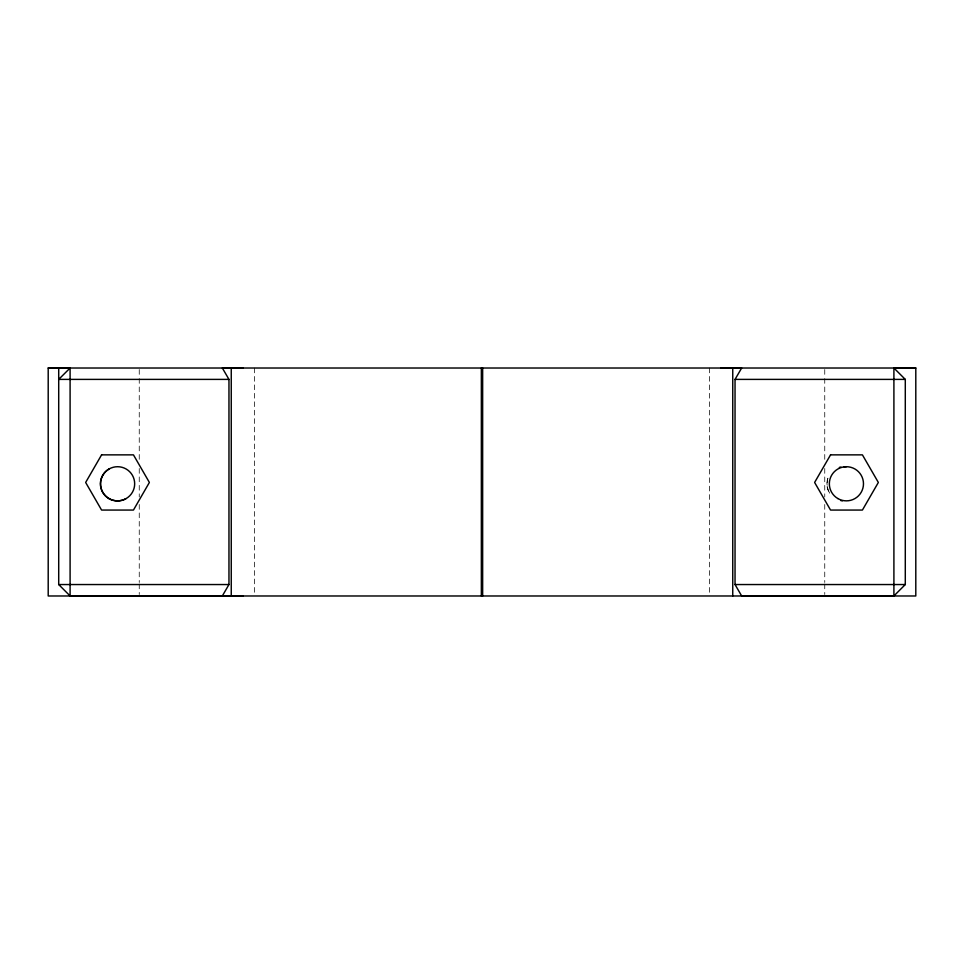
<?xml version="1.0" encoding="UTF-8"?>
<svg xmlns="http://www.w3.org/2000/svg" width="964" height="964" viewBox="0 0 964 964"><rect width="100%" height="100%" fill="white"/><g stroke="black" fill="none" stroke-linecap="round" stroke-linejoin="round"><path stroke-width="0.72" stroke-dasharray="4.82 3.62" d="M827.208 480.735L827.823 478.626M829.715 493.194L828.124 490.134L826.931 483.844L828.124 477.566A17.075 17.075 0 0 0 828.835 491.688M827.208 486.953L827.823 489.073M824.75 369.525L824.75 377.02M824.75 378.527L824.75 461.009M824.75 468.504L824.75 497.002M824.75 504.497L824.75 582.485M824.75 583.979L824.75 594.487M709.42 368.019L709.42 594.487M254.58 368.019L254.58 594.487M139.25 369.525L139.25 377.02M139.25 378.527L139.25 461.009M139.25 468.504L139.25 497.002M139.25 504.497L139.25 582.485M139.25 583.979L139.25 594.487"/><path stroke-width="1.45" d="M222.347 595.933L228.962 584.546L228.962 379.394L222.347 368.019L243 368.019M893.905 595.933L893.905 368.019L905.292 379.394L905.292 584.546L893.905 595.933L741.653 595.933L735.038 584.546L735.038 379.394L741.653 368.019L721 368.019M243 595.933L70.095 595.933L70.095 368.019L58.708 379.394L228.962 379.394M846.404 466.709L843.994 466.781M893.905 368.019L915.8 368.019L915.8 595.981L48.2 595.981L48.2 368.019L70.095 368.019M48.2 368.019L915.8 368.019M735.038 379.394L905.292 379.394M58.708 368.019L58.708 584.546L228.962 584.546M735.038 584.546L905.292 584.546M58.708 584.546L70.095 595.933M732.748 368.019L732.748 595.981M482.651 368.019L482.651 595.981M481.349 368.019L481.349 595.981M231.252 368.019L231.252 595.981M842.464 500.846A17.075 17.075 0 0 1 840.897 500.629M839.307 467.432A17.075 17.075 0 0 1 840.897 467.058M125.874 498.713A17.075 17.075 0 0 1 102.594 492.182A17.075 17.075 0 0 1 109.197 468.914M101.582 454.863L85.651 482.458L101.582 510.064L133.454 510.064L149.384 482.458L133.454 454.863L101.582 454.863M830.546 454.863L814.616 482.458L830.546 510.064L862.419 510.064L878.349 482.458L862.419 454.863L830.546 454.863M837.873 498.569A17.075 17.075 0 0 0 863.479 483.783A17.075 17.075 0 0 0 837.873 468.998A17.075 17.075 0 0 0 837.873 498.569M109.065 498.569A17.075 17.075 0 0 0 134.671 483.783A17.075 17.075 0 0 0 109.065 468.998A17.075 17.075 0 0 0 109.065 498.569"/></g></svg>
